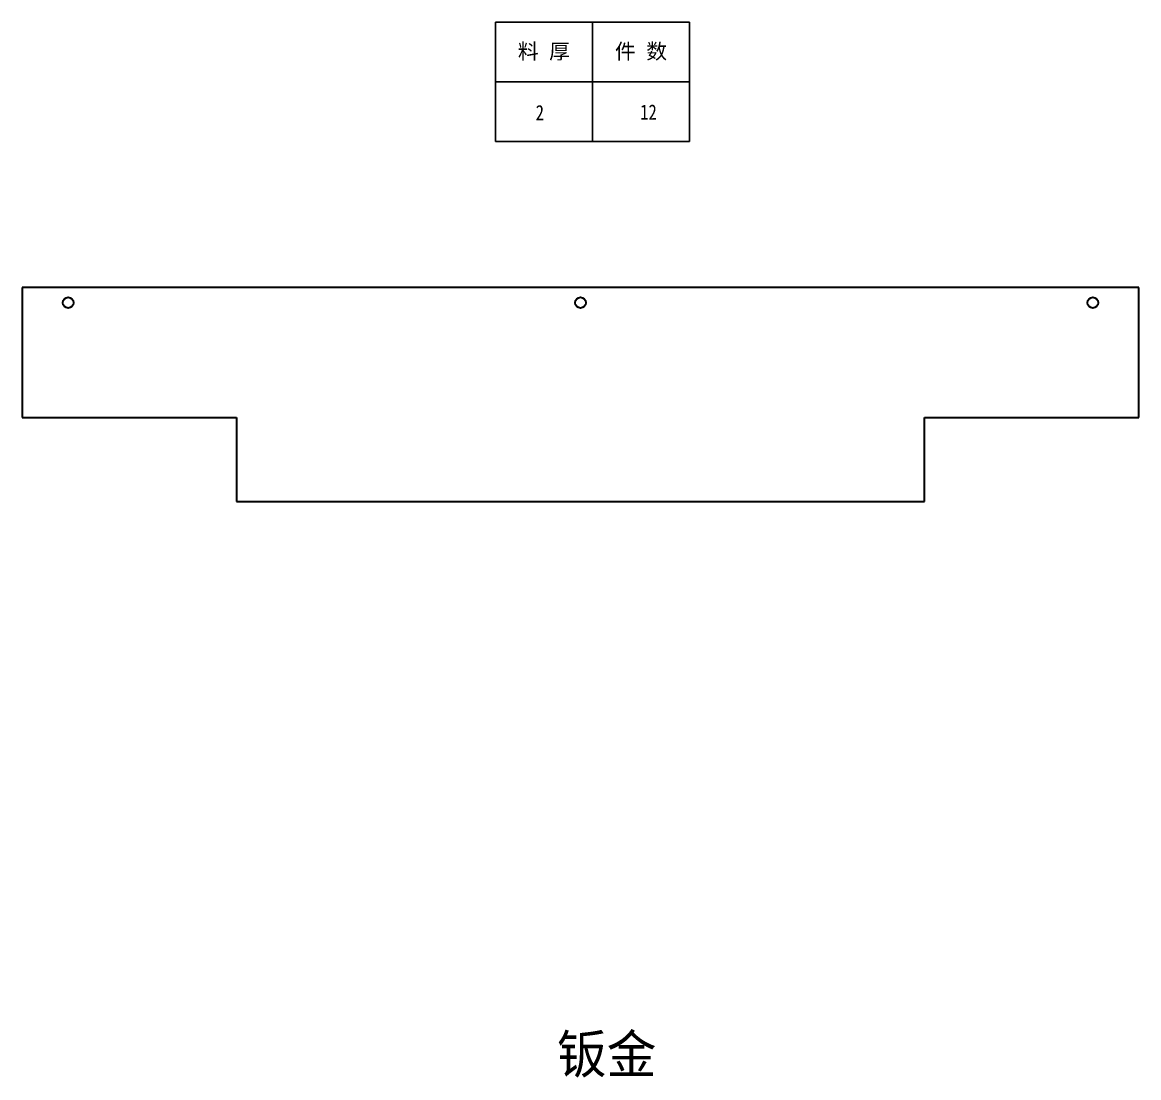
# Model space of a CAD drawing. Header units: millimetres. Extents: x -15766 to 80009, y -9701 to 15159.
# Drawn here: x -4809 to -4079, y 14469 to 15159 of the extents above; entities that cross this region are included whole.
import ezdxf
from ezdxf.enums import TextEntityAlignment as Align

# ---------------------------------------------------------------- set-up
doc = ezdxf.new("R2010")
doc.units = ezdxf.units.MM
doc.layers.add('07', color=7, linetype='Continuous')
doc.layers.add('AM_VIS', color=7, linetype='Continuous', lineweight=18)
doc.layers.add('word_dim', color=9, linetype='Continuous', lineweight=18)
doc.styles.add('DIM', font='', dxfattribs={"width": 0.8})
doc.styles.get('DIM').set_extended_font_data('NSimSun')

# ---------------------------------------------------------------- blocks, each defined once
blk = doc.blocks.new('*T2185')
at = {"color": 0, "linetype": 'ByBlock', "lineweight": -2, "transparency": 16777216}
for p, q in [((0, 0), (127, 0)), ((0, 0), (0, -78)), ((63.5, 0), (63.5, -78)), ((127, 0), (127, -78)), ((0, -39), (127, -39)), ((0, -78), (127, -78))]:
    blk.add_line(p, q, dxfattribs=at)
at = {"color": 0, "transparency": 16777216, "char_height": 10, "width": 60.5, "attachment_point": 5}
for s, insert in [('{\\fSimSun|b0|i0|c134|p2;料 厚}', (31.75, -19.5)), ('{\\fSimSun|b0|i0|c134|p2;件 数}', (95.25, -19.5))]:
    blk.add_mtext(s, dxfattribs=dict(at, insert=insert))
blk = doc.blocks.new('拆图参数')
blk.add_blockref('*T2185', (-63.5, 78))
at = {"style": 'DIM', "width": 0.8}
blk.add_attdef('6', text='', height=10, dxfattribs=at).set_placement((-37.13, 18.91), align=Align.MIDDLE_LEFT)
blk.add_attdef('1', text='', height=10, dxfattribs=at).set_placement((36.65, 19.27), align=Align.MIDDLE_CENTER)

msp = doc.modelspace()

# ---------------------------------------------------------------- linework, layer by layer
at = {"layer": 'AM_VIS', "lineweight": 35}
for p, q in [((-4078.57962, 14985.66099), (-4808.57962, 14985.66099)), ((-4808.57962, 14985.66099), (-4808.57962, 14900.66099)), ((-4078.57962, 14900.66099), (-4078.57962, 14985.66099)), ((-4808.57962, 14900.66099), (-4668.57962, 14900.66099)), ((-4668.57962, 14900.66099), (-4668.57962, 14845.66099)), ((-4218.57962, 14845.66099), (-4218.57962, 14900.66099)), ((-4218.57962, 14900.66099), (-4078.57962, 14900.66099)), ((-4668.57962, 14845.66099), (-4218.57962, 14845.66099))]:
    msp.add_line(p, q, dxfattribs=at)
for centre in [(-4778.57962, 14975.66099), (-4443.57962, 14975.66099), (-4108.57962, 14975.66099)]:
    msp.add_circle(centre, 3.5, dxfattribs=at)

# ---------------------------------------------------------------- block references
at = {"layer": '07'}
msp.add_blockref('拆图参数', (-4435.76421, 15081.05795), dxfattribs=at).add_auto_attribs({'1': '12', '6': '2'})

# ---------------------------------------------------------------- texts
at = {"layer": 'word_dim', "color": 3, "insert": (-4458.9601, 14496.60462), "char_height": 25, "width": 116.6634772, "attachment_point": 1}
msp.add_mtext('钣金', dxfattribs=at)

doc.saveas('drawing.dxf')
